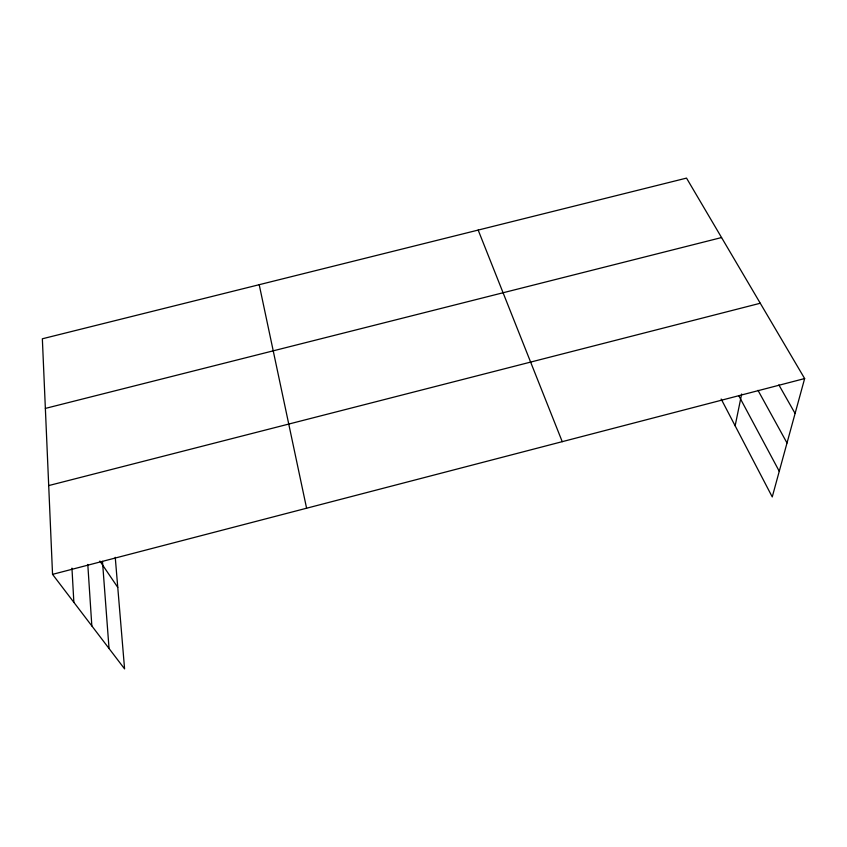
<?xml version="1.0" encoding="UTF-8"?>
<svg xmlns="http://www.w3.org/2000/svg" width="847" height="847" viewBox="0 0 847 847"><rect width="100%" height="100%" fill="white"/><g stroke="black" fill="none" stroke-linecap="round" stroke-linejoin="round"><path stroke-width="1.27" d="M735.143 425.808L741.665 394.003M115.245 557.315L124.583 668.897L52.546 574.361L42.35 338.789L686.525 178.103L804.65 378.556L772.242 496.924L721.168 399.022M52.546 574.361L804.65 378.556M48.703 485.575L760.267 303.247M45.357 408.413L721.559 237.552M99.893 561.042L117.765 587.384M778.869 384.898L795.089 413.463M757.991 390.329L787.011 442.981M738.753 395.644L779.261 471.292M478.174 230.077L562.239 441.668M259.203 284.698L306.593 508.221M102.476 561.36L109.041 648.506M87.792 564.451L91.836 625.922M71.953 568.136L73.858 602.333"/></g></svg>
